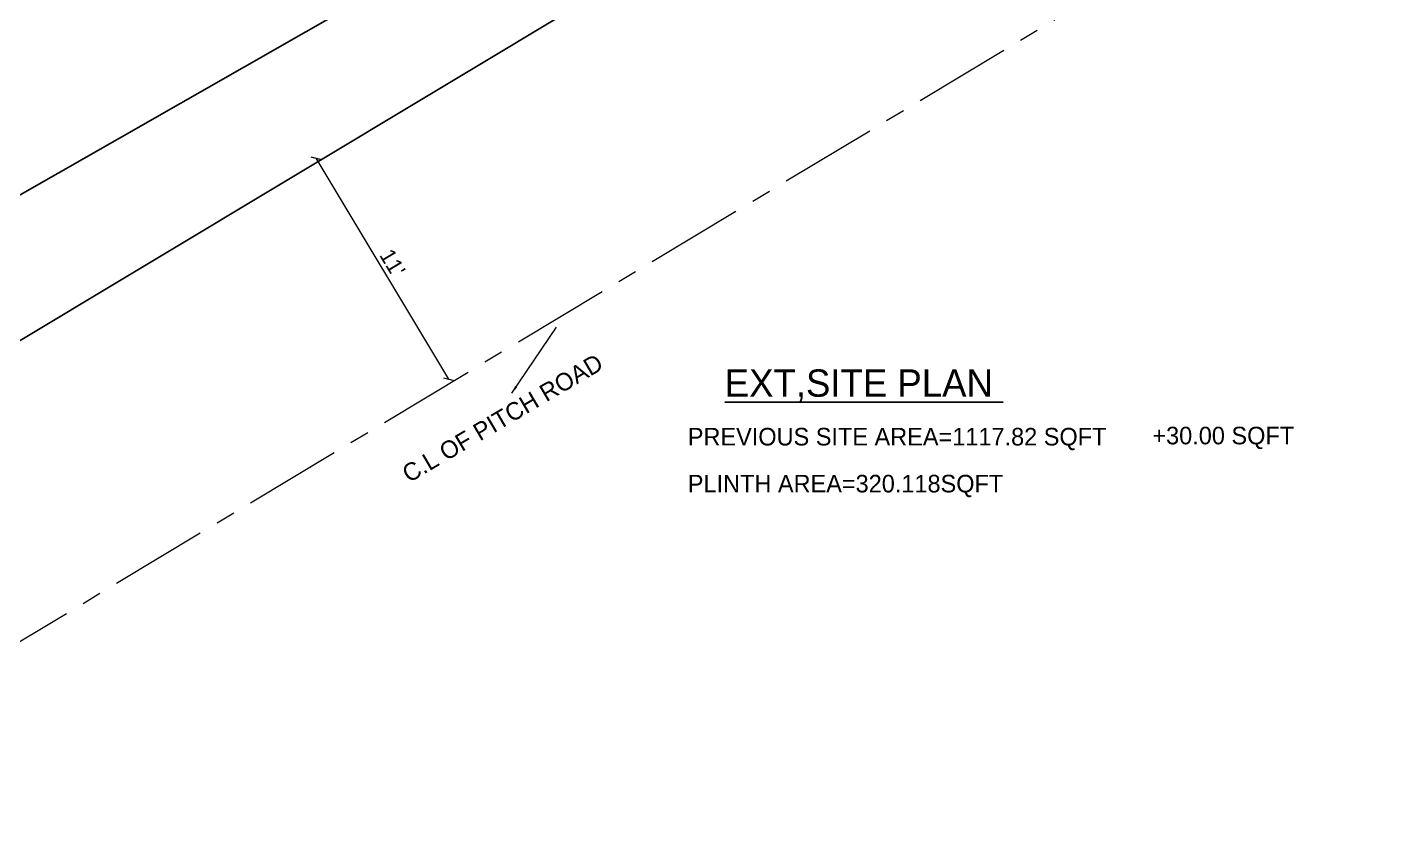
# Model space of a CAD drawing. Header units: inches. Extents: x 20273 to 45441, y -4696 to -1121.
# Drawn here: x 20727 to 21428, y -4443 to -4035 of the extents above; entities that cross this region are included whole.
import ezdxf

# ---------------------------------------------------------------- set-up
doc = ezdxf.new("R2010")
doc.units = ezdxf.units.IN
doc.header["$LTSCALE"] = 5
doc.header["$MEASUREMENT"] = 0
doc.linetypes.add('CENTER', pattern=[2, 1.25, -0.25, 0.25, -0.25])
for name, color, linetype in [('DIM', 5, 'Continuous'), ('TEXT', 6, 'Continuous'), ('WALL', 7, 'Continuous')]:
    doc.layers.add(name, color=color, linetype=linetype)
doc.layers.add('HATCH', color=253, linetype='Continuous', lineweight=0)
doc.styles.add('tt', font='stylu.ttf', dxfattribs={"height": 8})
doc.dimstyles.new('Copy(2) of STANDARD', dxfattribs={"dimtxt": 2, "dimasz": 4, "dimexe": 0, "dimexo": 0, "dimgap": 2, "dimtad": 1, "dimdec": 0, "dimzin": 0, "dimdsep": 46, "dimlunit": 3, "dimtxsty": 'tt', "dimblk": 'ARCHTICK', "dimcen": 0.0505, "dimse1": 1, "dimse2": 1, "dimclrd": 5, "dimclre": 5, "dimclrt": 7, "dimadec": 1, "dimazin": 0, "dimtm": 1e-09, "dimtfac": 1, "dimtdec": 0, "dimtofl": 0, "dimtmove": 1, "dimatfit": 3, "dimfxl": 1, "dimtolj": 2, "dimtzin": 0, "dimlwd": 13, "dimarcsym": 0})

# ---------------------------------------------------------------- blocks, each defined once
blk = doc.blocks.new('_ArchTick')
at = {"color": 0, "linetype": 'ByBlock', "const_width": 0.15}
blk.add_lwpolyline([(-0.5, -0.5), (0.5, 0.5)], dxfattribs=at)
blk = doc.blocks.new('*D327')
at = {"layer": 'Defpoints', "color": 0, "ltscale": 5, "transparency": 16777216}
for p in [(20875.4, -4101.96), (20875.4, -4101.96), (20943.37, -4215.11)]:
    blk.add_point(p, dxfattribs=at)
at = {"layer": 'DIM', "color": 5, "lineweight": 13, "ltscale": 5, "transparency": 16777216}
blk.add_line((20943.37, -4215.11), (20875.4, -4101.96), dxfattribs=at)
at = {"layer": 'DIM', "color": 5, "lineweight": 13, "ltscale": 5, "transparency": 16777216, "xscale": 4, "yscale": 4, "zscale": 4}
for p, rotation in [((20875.4, -4101.96), 120.9954618466229), ((20943.37, -4215.11), 300.9954618466229)]:
    blk.add_blockref('_ArchTick', p, dxfattribs=dict(at, rotation=rotation))
at = {"layer": 'DIM', "color": 7, "ltscale": 5, "transparency": 16777216, "insert": (20914.56, -4155.42), "char_height": 8, "attachment_point": 5, "rotation": 300.99546, "style": 'tt'}
blk.add_mtext("\\A2;11'", dxfattribs=at)
blk = doc.blocks.new('*D338')
at = {"layer": 'Defpoints', "color": 0, "ltscale": 5, "transparency": 16777216}
for p in [(20852.28, -3851.07), (20859.71, -3863.93), (20353.56, -4139.26)]:
    blk.add_point(p, dxfattribs=at)
at = {"layer": 'DIM', "color": 5, "lineweight": 13, "ltscale": 5, "transparency": 16777216}
blk.add_line((20361, -4152.13), (20859.71, -3863.93), dxfattribs=at)
at = {"layer": 'DIM', "color": 5, "lineweight": 13, "ltscale": 5, "transparency": 16777216, "xscale": 4, "yscale": 4, "zscale": 4}
for p, rotation in [((20859.71, -3863.93), 30.02282740668951), ((20361, -4152.13), 210.0228274066895)]:
    blk.add_blockref('_ArchTick', p, dxfattribs=dict(at, rotation=rotation))
at = {"layer": 'DIM', "color": 7, "ltscale": 5, "transparency": 16777216, "insert": (20607.26, -4002.68), "char_height": 8, "attachment_point": 5, "rotation": 30.02283, "style": 'tt'}
blk.add_mtext("\\A2;48'", dxfattribs=at)

msp = doc.modelspace()

# ---------------------------------------------------------------- linework, layer by layer
at = {"layer": 'HATCH', "linetype": 'CENTER', "ltscale": 8}
msp.add_line((20567.47, -4443.13), (21427.69, -3926.35), dxfattribs=at)
at = {"layer": 'WALL', "ltscale": 5}
for p, q in [((20416.63, -4379.76), (21346.46, -3821.16)), ((20361.72, -4327.19), (20937.94, -3998.38))]:
    msp.add_line(p, q, dxfattribs=at)

# ---------------------------------------------------------------- texts
at = {"layer": 'TEXT', "lineweight": 70, "style": 'tt'}
msp.add_text('C.L OF PITCH ROAD ', height=9, rotation=30.46064, dxfattribs=at).set_placement((20922.94, -4268.31))
at = {"layer": 'TEXT', "linetype": 'ByBlock', "style": 'tt'}
msp.add_text('%%UEXT,SITE PLAN ', height=14, dxfattribs=at).set_placement((21084.62, -4224.03))
at = {"layer": 'TEXT', "lineweight": 70, "style": 'tt'}
for s, p in [('PREVIOUS SITE AREA=1117.82 SQFT', (21065.71, -4248.98)), ('+30.00 SQFT', (21303.62, -4248.4)), ('PLINTH AREA=320.118SQFT', (21065.71, -4273.02))]:
    msp.add_text(s, height=9, dxfattribs=at).set_placement(p)

# ---------------------------------------------------------------- dimensions: what is measured, and where the dimension line sits
at = {"layer": 'DIM', "ltscale": 5}
for p1, p2, distance, picture, middle in [((20353.56, -4139.26), (20852.28, -3851.07), -14.86, '*D338', (20607.26, -4002.68)), ((20943.37, -4215.11), (20875.4, -4101.96), 0, '*D327', (20914.56, -4155.42))]:
    dim = msp.add_aligned_dim(p1=p1, p2=p2, distance=distance, dimstyle='Copy(2) of STANDARD', dxfattribs=at)
    dim.commit()
    dim.dimension.update_dxf_attribs({"geometry": picture, "text_midpoint": middle})

# ---------------------------------------------------------------- leaders
msp.add_leader([(20975.57, -4222.18), (20998.48, -4188.44)], dimstyle='Copy(2) of STANDARD', override={"dimgap": 2, "dimtad": 0}, dxfattribs=at)

doc.saveas('drawing.dxf')
